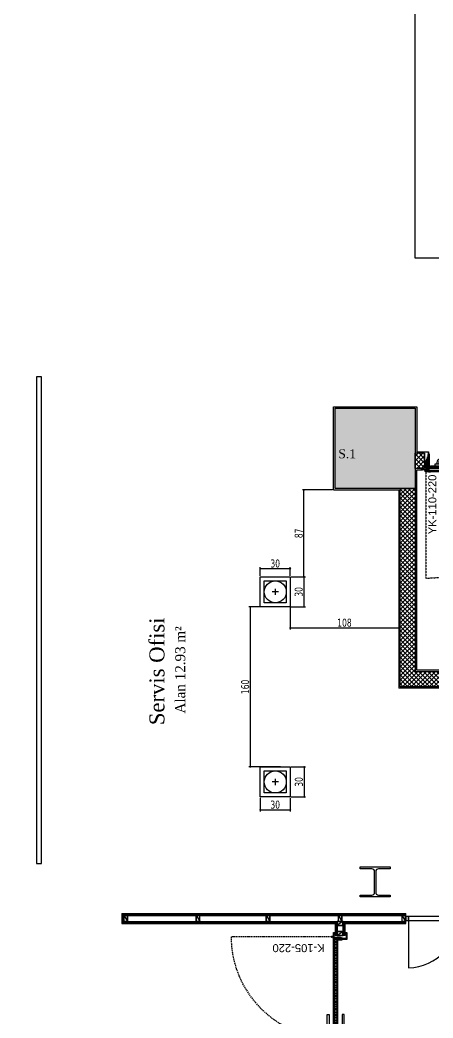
# Model space of a CAD drawing. Header units: millimetres. Extents: x -29311 to -3405, y 28913 to 42880.
# Drawn here: x -8652 to -8240, y 35342 to 36340 of the extents above; entities that cross this region are included whole.
import ezdxf
from ezdxf.enums import TextEntityAlignment as Align

# ---------------------------------------------------------------- set-up
doc = ezdxf.new("R2010")
doc.units = ezdxf.units.MM
doc.linetypes.add('HIDDEN', pattern=[0.375, 0.25, -0.125])
for name, color, linetype in [('1.2 mm sac', 7, 'Continuous'), ('A-BA', 1, 'Continuous'), ('A-CELIK', 201, 'Continuous'), ('A-DOSEME-GOR0.1', 77, 'Continuous'), ('A-DOSEME-TARAMA', 251, 'Continuous'), ('A-DUVAR', 53, 'Continuous'), ('A-DUVAR-ALCIPAN', 9, 'Continuous'), ('A-DUVAR-ALCIPAN-CELIK', 144, 'Continuous'), ('A-DUVAR-TARAMA', 251, 'Continuous'), ('A-KAPI', 214, 'Continuous'), ('A-KAPI-AHSAP', 245, 'Continuous'), ('A-KAPI-AKSESUAR', 206, 'Continuous'), ('A-KAPI-METAL', 84, 'Continuous'), ('A-KAPI-PROFIL', 206, 'Continuous'), ('A-MK-SUZGEC', 126, 'Continuous'), ('A-SIVA-ALCIPAN', 247, 'Continuous'), ('A-SIVA-IC', 97, 'Continuous'), ('A-YALITIM-ISI', 251, 'BATTING'), ('A-YAZI', 136, 'Continuous'), ('Duvar-200 cm', 7, 'Continuous'), ('level', 10, 'Continuous')]:
    doc.layers.add(name, color=color, linetype=linetype)
doc.layers.add('tarama-betonarme', color=252, linetype='Continuous', lineweight=13)
doc.layers.add('TES_SU', color=150, linetype='Continuous', lineweight=25)
doc.styles.add('Dimension Text', font='tahoma.ttf', dxfattribs={"width": 0.8})
doc.styles.get("Standard").update_dxf_attribs({"font": 'arial.ttf'})
doc.styles.add('YAZ-50', font='times.ttf', dxfattribs={"width": 0.9})
doc.linetypes.add('BATTING', pattern='A,0.00254,-2.54,[134,ltypeshp.shx,S=2.54,R=0,X=-2.54,Y=0],-5.08,[134,ltypeshp.shx,S=2.54,R=180,X=2.54,Y=0],-2.54', length=10.16254)
doc.dimstyles.new('AYG-OLCU 1 to 2', dxfattribs={"dimtxt": 4, "dimasz": 3, "dimexe": 1.5, "dimexo": 1, "dimgap": 1, "dimtad": 1, "dimdec": 0, "dimdsep": 46, "dimtxsty": 'Dimension Text', "dimblk": 'DOTSMALL', "dimcen": 0, "dimclrd": 256, "dimclre": 256, "dimclrt": 256, "dimadec": 0, "dimazin": 0, "dimtfac": 1, "dimtdec": 0, "dimtofl": 0, "dimtmove": 1, "dimatfit": 3, "dimfxl": 1, "dimarcsym": 0})

# ---------------------------------------------------------------- blocks, each defined once
blk = doc.blocks.new('KAPIYANGIN')
at = {"color": 8, "linetype": 'HIDDEN'}
blk.add_lwpolyline([(85085.65, 20208.57), (85192.35, 20208.57, 0.411438), (85086.66, 20315.27, 0.002371), (85085.65, 20315.28)], format="xyb", dxfattribs=at)
for radius in [1, 0.5, 0.4]:
    blk.add_circle((85085.12, 20208.45), radius)
at = {"linetype": 'ByBlock', "ltscale": 12}
blk.add_arc((85080.61, 20211.14), 0.0345, 188.58359, 255.41337, dxfattribs=at)
at = {"layer": '1.2 mm sac', "color": 0}
blk.add_line((85084.38, 20211.1), (85080.6, 20211.1), dxfattribs=at)
at = {"layer": 'A-DUVAR'}
for points in [[(85077.62, 20317.25), (85067.62, 20317.25)], [(85077.62, 20207.25), (85067.62, 20207.25)]]:
    blk.add_lwpolyline(points, dxfattribs=at)
at = {"layer": 'A-DUVAR-ALCIPAN', "linetype": 'ByBlock', "ltscale": 12}
for p, q in [((85081.77, 20211.3), (85081.77, 20313.6)), ((85084.77, 20211.3), (85084.77, 20315.3))]:
    blk.add_line(p, q, dxfattribs=at)
at = {"layer": 'A-KAPI-AKSESUAR', "ltscale": 12}
for points in [[(85080.42, 20301.45), (85080.42, 20307.45), (85078.42, 20307.45), (85078.42, 20301.45)], [(85080.42, 20217.45), (85080.42, 20223.45), (85078.42, 20223.45), (85078.42, 20217.45)]]:
    blk.add_lwpolyline(points, close=True, dxfattribs=at)
for points in [[(85078.42, 20305.45), (85076.82, 20305.45, 0.414214), (85073.42, 20302.05), (85073.42, 20222.85, 0.414214), (85076.82, 20219.45), (85078.42, 20219.45)], [(85078.42, 20303.45), (85076.82, 20303.45, 0.414214), (85075.42, 20302.05), (85075.42, 20222.85, 0.414214), (85076.82, 20221.45), (85078.42, 20221.45)]]:
    blk.add_lwpolyline(points, format="xyb", dxfattribs=at)
at = {"layer": 'A-KAPI-METAL'}
for p, q in [((85080.42, 20313.87), (85080.42, 20215.81)), ((85084.35, 20313.95), (85080.5, 20313.95)), ((85080.57, 20313.8), (85085.97, 20313.8)), ((85080.57, 20313.8), (85080.57, 20311.8)), ((85080.57, 20313.8), (85080.57, 20213.1)), ((85080.77, 20311.8), (85080.57, 20311.8)), ((85080.77, 20313.6), (85085.77, 20313.6)), ((85080.77, 20313.6), (85080.77, 20311.8)), ((85084.22, 20315.37), (85084.22, 20314.01)), ((85084.22, 20314.01), (85084.37, 20314.01)), ((85086.04, 20315.45), (85084.3, 20315.45)), ((85084.37, 20313.99), (85084.37, 20315.3)), ((85085.97, 20315.3), (85084.37, 20315.3)), ((85084.37, 20315.26), (85084.52, 20315.26)), ((85084.52, 20315.26), (85084.52, 20313.89)), ((85084.77, 20315.3), (85085.97, 20315.3)), ((85085.77, 20311.8), (85085.77, 20313.6)), ((85085.97, 20311.8), (85085.77, 20311.8)), ((85085.97, 20315.3), (85085.97, 20209.6)), ((85085.97, 20313.8), (85085.97, 20311.8)), ((85086.12, 20315.37), (85086.12, 20209.53)), ((85080.42, 20211.03), (85080.42, 20231.28)), ((85084.35, 20210.95), (85080.5, 20210.95)), ((85080.57, 20213.1), (85080.77, 20213.1)), ((85080.57, 20211.1), (85080.57, 20213.1)), ((85080.57, 20211.1), (85085.97, 20211.1)), ((85080.77, 20213.1), (85080.77, 20211.3)), ((85080.77, 20211.3), (85085.77, 20211.3)), ((85084.22, 20209.53), (85084.22, 20210.89)), ((85084.22, 20210.89), (85084.37, 20210.89)), ((85086.04, 20209.45), (85084.3, 20209.45)), ((85084.37, 20210.91), (85084.37, 20209.6)), ((85084.37, 20209.65), (85084.52, 20209.65)), ((85085.97, 20209.6), (85084.37, 20209.6)), ((85084.52, 20209.65), (85084.52, 20211.01)), ((85085.97, 20209.6), (85084.77, 20209.6)), ((85085.77, 20213.1), (85085.97, 20213.1)), ((85085.77, 20213.1), (85085.77, 20211.3)), ((85085.97, 20211.1), (85085.97, 20213.1))]:
    blk.add_line(p, q, dxfattribs=at)
for points in [[(85066.12, 20320.15), (85066.12, 20313.35, 0.414214), (85066.22, 20313.25), (85074.22, 20313.25), (85074.22, 20313.45), (85066.37, 20313.45, -0.414214), (85066.32, 20313.5), (85066.32, 20320, -0.414214), (85066.37, 20320.05), (85067.37, 20320.05, -0.414214), (85067.42, 20320), (85067.42, 20319.25), (85067.62, 20319.25), (85067.62, 20320.15, 0.414214), (85067.52, 20320.25), (85066.22, 20320.25, 0.414214)], [(85082.72, 20320.65, 0.414214), (85082.62, 20320.55), (85082.62, 20319.65), (85082.82, 20319.65), (85082.82, 20320.4, -0.414214), (85082.87, 20320.45), (85083.87, 20320.45, -0.414214), (85083.92, 20320.4), (85083.92, 20314.6, -0.414214), (85083.87, 20314.55), (85078.32, 20314.55, 0.414214), (85078.22, 20314.43), (85078.22, 20313.15, 0.414154), (85078.32, 20313.05), (85079.87, 20313.05), (85069.61, 20313.05), (85068.2, 20313.05), (85069.61, 20313.05), (85069.61, 20313.25), (85068.2, 20313.25, 1), (85068.2, 20312.85), (85079.9, 20312.85, 0.938583), (85079.87, 20313.25), (85078.47, 20313.25, -0.414214), (85078.42, 20313.3), (85078.42, 20314.3, -0.414214), (85078.47, 20314.35), (85084.02, 20314.35, 0.414214), (85084.12, 20314.45), (85084.12, 20320.55, 0.414214), (85084.02, 20320.65)], [(85066.12, 20204.35), (85066.12, 20211.15, -0.414214), (85066.22, 20211.25), (85074.22, 20211.25), (85074.22, 20211.05), (85066.37, 20211.05, 0.414214), (85066.32, 20211), (85066.32, 20204.5, 0.414214), (85066.37, 20204.45), (85067.37, 20204.45, 0.414214), (85067.42, 20204.5), (85067.42, 20205.25), (85067.62, 20205.25), (85067.62, 20204.35, -0.414214), (85067.52, 20204.25), (85066.22, 20204.25, -0.414214)], [(85082.72, 20204.25, -0.414214), (85082.62, 20204.35), (85082.62, 20205.25), (85082.82, 20205.25), (85082.82, 20204.5, 0.414214), (85082.87, 20204.45), (85083.87, 20204.45, 0.414214), (85083.92, 20204.5), (85083.92, 20209.9, 0.414214), (85083.87, 20209.95), (85078.42, 20209.95, -0.414214), (85078.32, 20210.08), (85078.32, 20211.35, -0.414154), (85078.42, 20211.45), (85079.87, 20211.45), (85069.61, 20211.45), (85068.2, 20211.45), (85069.61, 20211.45), (85069.61, 20211.25), (85068.2, 20211.25, -1), (85068.2, 20211.65), (85079.9, 20211.65, -0.938583), (85079.87, 20211.25), (85078.57, 20211.25, 0.414214), (85078.52, 20211.2), (85078.52, 20210.21, 0.414214), (85078.57, 20210.15), (85084.02, 20210.15, -0.414214), (85084.12, 20210.05), (85084.12, 20204.35, -0.414214), (85084.02, 20204.25)]]:
    blk.add_lwpolyline(points, format="xyb", close=True, dxfattribs=at)
for centre, radius, start, end in [((85080.5, 20313.87), 0.08, 90, 180), ((85084.3, 20315.37), 0.08, 90, 180), ((85084.33, 20314), 0.0478, 295.17194, 356.10948), ((85084.44, 20313.88), 0.0816, 267.71483, 4.03809), ((85086.04, 20315.37), 0.08, 0, 90), ((85080.5, 20211.03), 0.08, 180, 270), ((85084.3, 20209.53), 0.08, 180, 270), ((85084.33, 20210.91), 0.0478, 3.89052, 64.82806), ((85084.44, 20211.02), 0.0816, 355.96191, 92.28517), ((85086.04, 20209.53), 0.08, 270, 0)]:
    blk.add_arc(centre, radius, start, end, dxfattribs=at)
at = {"layer": 'A-KAPI-PROFIL'}
for points in [[(85068.8, 20313.61), (85068.8, 20313.51), (85070.37, 20313.51), (85071.73, 20314.29), (85074.11, 20314.29), (85074.11, 20313.59), (85074.21, 20313.59), (85074.21, 20314.39), (85071.71, 20314.39), (85070.35, 20313.61), (85068.8, 20313.61)], [(85068.8, 20210.9), (85068.8, 20211), (85070.37, 20211), (85071.73, 20210.21), (85074.11, 20210.21), (85074.11, 20210.91), (85074.21, 20210.91), (85074.21, 20210.11), (85071.71, 20210.11), (85070.35, 20210.9), (85068.8, 20210.9)]]:
    blk.add_lwpolyline(points, dxfattribs=at)
for points in [[(85075.22, 20315.61), (85072.17, 20314.51), (85071.11, 20314.51), (85071.11, 20313.51), (85072.34, 20313.51), (85075.56, 20314.66), (85083.92, 20314.66), (85083.92, 20315.61)], [(85075.22, 20208.9), (85072.17, 20210), (85071.11, 20210), (85071.11, 20211), (85072.34, 20211), (85075.56, 20209.84), (85083.92, 20209.84), (85083.92, 20208.9)]]:
    blk.add_lwpolyline(points, close=True, dxfattribs=at)
at = {"layer": 'A-KAPI-PROFIL', "color": 8}
for points in [[(85079.05, 20314.33, 0.414214), (85078.85, 20314.13), (85078.85, 20313.48, 0.414214), (85079.05, 20313.28), (85080.07, 20313.28), (85080.07, 20312.82), (85079.93, 20312.82, 1), (85079.93, 20312.62), (85080.22, 20312.62, 0.414214), (85080.32, 20312.72), (85080.32, 20313.85), (85080.32, 20314.13, 0.414214), (85080.12, 20314.33)], [(85079.05, 20211.23, 0.414214), (85078.85, 20211.03), (85078.85, 20210.38, 0.414214), (85079.05, 20210.18), (85080.12, 20210.18, 0.414214), (85080.32, 20210.38), (85080.32, 20211.78, 0.414214), (85080.22, 20211.88), (85079.93, 20211.88, 1), (85079.93, 20211.68), (85080.07, 20211.68), (85080.07, 20211.23)]]:
    blk.add_lwpolyline(points, format="xyb", close=True, dxfattribs=at)
at = {"layer": 'A-YALITIM-ISI', "linetype": 'BATTING', "ltscale": 0.001}
blk.add_line((85083.27, 20313.6), (85083.27, 20211.3), dxfattribs=at)
at = {"layer": 'DEFPOINTS', "linetype": 'ByBlock', "ltscale": 12}
for p, q in [((85067.62, 20317.25), (85082.62, 20317.25)), ((85067.62, 20207.25), (85082.62, 20207.25))]:
    blk.add_line(p, q, dxfattribs=at)
at = {"layer": 'level', "insert": (85088.92, 20210.94), "char_height": 8, "width": 57.5362, "attachment_point": 3, "rotation": 180}
blk.add_mtext('YK-110-220', dxfattribs=at)
blk = doc.blocks.new('A$C1989330F')
at = {"layer": 'A-KAPI-AKSESUAR'}
blk.add_lwpolyline([(27.5, 0), (-27.5, 0), (-27.5, -8), (27.5, -8)], close=True, dxfattribs=at)
blk.add_lwpolyline([(-125, -45), (-20, -45, 0.414214), (-10, -35), (-10, -8), (10, -8), (10, -32, -0.414214), (-23, -65), (-125, -65)], format="xyb", close=True, dxfattribs=at)
blk = doc.blocks.new('*U51')
at = {"ltscale": 12}
h = blk.add_hatch(dxfattribs=at)
h.set_pattern_fill('ANSI31', color=8, scale=5, angle=45)
h.set_pattern_definition([(90, (48.085, 20), (-15.875, 3e-15), [])])
h.paths.add_polyline_path([(1004.1, -130), (44, -130), (44, -160), (1004.1, -160)])
at = {"color": 8, "linetype": 'HIDDEN', "ltscale": 50}
blk.add_lwpolyline([(12.6, -176.2), (12.6, -1188.7, 0.417281), (1025, -165.6)], format="xyb", dxfattribs=at)
at = {"layer": 'A-KAPI-AHSAP'}
for points in [[(44, -165), (34, -165), (34, -148), (34, -148), (34, -125), (44, -125), (44, -165)], [(44, -125), (1004.1, -125)], [(1004.1, -165), (44, -165)], [(1004.1, -165), (1004.1, -125), (1014.1, -125), (1014.1, -165), (1014.1, -165), (1014.1, -165), (1004.1, -165)]]:
    blk.add_lwpolyline(points, dxfattribs=at)
blk.add_lwpolyline([(1004.1, -130), (44, -130), (44, -160), (1004.1, -160)], close=True, dxfattribs=at)
at = {"layer": 'A-KAPI-AKSESUAR'}
for radius in [10, 5, 4]:
    blk.add_circle((12, -175), radius, dxfattribs=at)
at = {"layer": 'A-KAPI-METAL'}
for points in [[(-29, -33.5), (39, -33.5, -0.414214), (40, -34.5), (40, -95.9), (38, -95.9), (38, -36, 0.414214), (37.5, -35.5), (-27.5, -35.5, 0.414214), (-28, -36), (-28, -47.5, 0.414214), (-27.5, -48), (-20, -48), (-20, -50), (-29, -50, -0.414214), (-30, -49), (-30, -34.5, -0.414214)], [(-30, -151, -0.414214), (-29, -150), (-20, -150), (-20, -152), (-27.5, -152, 0.414214), (-28, -152.5), (-28, -162.5, 0.414214), (-27.5, -163), (26.5, -163, 0.414214), (27, -162.5), (27, -105, -0.414214), (28.2, -104), (41, -104, -0.414154), (42, -105), (42, -119.5), (42, -94.8), (42, -80.7), (42, -94.8), (40, -94.8), (40, -80.7, -1), (44, -80.7), (44, -119.8, -0.934642), (40, -119.5), (40, -106.5, 0.414214), (39.5, -106), (29.5, -106, 0.414214), (29, -106.5), (29, -164, -0.414214), (28, -165), (-29, -165, -0.414214), (-30, -164)], [(1078.1, -151, 0.414214), (1077.1, -150), (1068.1, -150), (1068.1, -152), (1075.6, -152, -0.414214), (1076.1, -152.5), (1076.1, -162.5, -0.414214), (1075.6, -163), (1021.6, -163, -0.414214), (1021.1, -162.5), (1021.1, -104, 0.414214), (1019.8, -103), (1007.1, -103, 0.414154), (1006.1, -104), (1006.1, -119.5), (1006.1, -94.8), (1006.1, -80.7), (1006.1, -94.8), (1008.1, -94.8), (1008.1, -80.7, 1), (1004.1, -80.7), (1004.1, -119.8, 0.938583), (1008.1, -119.5), (1008.1, -105.5, -0.414214), (1008.6, -105), (1018.5, -105, -0.414214), (1019.1, -105.5), (1019.1, -164, 0.414214), (1020.1, -165), (1077.1, -165, 0.414214), (1078.1, -164)], [(1077.1, -33.5), (1009.1, -33.5, 0.414214), (1008.1, -34.5), (1008.1, -95.9), (1010.1, -95.9), (1010.1, -36, -0.414214), (1010.6, -35.5), (1075.6, -35.5, -0.414214), (1076.1, -36), (1076.1, -47.5, -0.414214), (1075.6, -48), (1068.1, -48), (1068.1, -50), (1077.1, -50, 0.414214), (1078.1, -49), (1078.1, -34.5, 0.414214)]]:
    blk.add_lwpolyline(points, format="xyb", close=True, dxfattribs=at)
at = {"layer": 'A-KAPI-PROFIL'}
for points in [[(16.5, -100.9), (27.5, -70.4), (27.5, -36.5), (37.5, -36.5), (37.5, -72.2), (25.9, -104.3), (25.9, -163), (16.5, -163)], [(1031.6, -100.9), (1020.6, -70.4), (1020.6, -43.8), (1010.6, -43.8), (1010.6, -72.2), (1022.2, -104.3), (1022.2, -163), (1031.6, -163)]]:
    blk.add_lwpolyline(points, close=True, dxfattribs=at)
for points in [[(36.5, -36.8), (37.5, -36.8), (37.5, -52.5), (29.6, -66.1), (29.6, -89.8), (36.6, -89.8), (36.6, -90.8), (28.6, -90.8), (28.6, -65.8), (36.5, -52.2), (36.5, -36.8)], [(1011.6, -36.8), (1010.6, -36.8), (1010.6, -52.5), (1018.5, -66.1), (1018.5, -89.8), (1011.5, -89.8), (1011.5, -90.8), (1019.5, -90.8), (1019.5, -65.8), (1011.6, -52.2), (1011.6, -36.8)]]:
    blk.add_lwpolyline(points, dxfattribs=at)
at = {"layer": 'A-KAPI-PROFIL', "color": 8}
for points in [[(39.7, -111.2, 0.414214), (37.7, -109.2), (31.3, -109.2, 0.414214), (29.3, -111.2), (29.3, -122, 0.414214), (31.3, -124), (45.3, -124, 0.414214), (46.3, -123), (46.3, -120, 1), (44.3, -120), (44.3, -121.5), (39.7, -121.5)], [(1018.8, -111.2, 0.414214), (1016.8, -109.2), (1010.4, -109.2, 0.414214), (1008.4, -111.2), (1008.4, -121.5), (1003.8, -121.5), (1003.8, -120, 1), (1001.8, -120), (1001.8, -123, 0.414214), (1002.8, -124), (1014.1, -124), (1016.8, -124, 0.414214), (1018.8, -122)]]:
    blk.add_lwpolyline(points, format="xyb", close=True, dxfattribs=at)
at = {"layer": 'DEFPOINTS', "linetype": 'ByBlock', "ltscale": 12}
for p, q in [((0, -50), (0, -150)), ((1048.1, -50), (1048.1, -125))]:
    blk.add_line(p, q, dxfattribs=at)
at = {"ltscale": 12, "xscale": -1, "rotation": 180}
blk.add_blockref('A$C1989330F', (916, -125), dxfattribs=at)
at = {"ltscale": 12}
blk.add_blockref('A$C1989330F', (916, -165), dxfattribs=at)
blk = doc.blocks.new('40 60')
at = {"layer": 'A-DUVAR-ALCIPAN-CELIK'}
for points in [[(82132.16, 6001.66), (82132.16, 6007.66), (82128.16, 6007.66), (82128.16, 6001.66)], [(82132.01, 6001.81), (82132.01, 6007.51), (82128.31, 6007.51), (82128.31, 6001.81)]]:
    blk.add_lwpolyline(points, close=True, dxfattribs=at)
blk.add_lwpolyline([(82128.31, 6007.51), (82132.01, 6001.81)], dxfattribs=at)
blk = doc.blocks.new('süzgeç')
at = {"layer": 'A-MK-SUZGEC'}
for points in [[(85730.95, 14926.1), (85760.95, 14926.1), (85760.95, 14896.1), (85730.95, 14896.1)], [(85734.95, 14922.1), (85756.95, 14922.1), (85756.95, 14900.1), (85734.95, 14900.1)]]:
    blk.add_lwpolyline(points, close=True, dxfattribs=at)
for points in [[(85749.06, 14911.1), (85742.84, 14911.1)], [(85745.95, 14914.21), (85745.95, 14907.99)]]:
    blk.add_lwpolyline(points, dxfattribs=at)
blk.add_circle((85745.95, 14911.1), 11, dxfattribs=at)
blk = doc.blocks.new('_DotSmall')
at = {"color": 0, "linetype": 'ByBlock', "const_width": 0.5}
blk.add_lwpolyline([(-0.0625, 0, 1), (0.0625, 0, 1)], format="xyb", close=True, dxfattribs=at)
blk = doc.blocks.new('*D143')
at = {"layer": 'DEFPOINTS', "color": 0, "transparency": 16777216}
for p in [(-8422.26, 35752.76), (-8382.44, 35752.76), (-8382.44, 35592.76)]:
    blk.add_point(p, dxfattribs=at)
at = {"layer": 'TES_SU', "lineweight": -2, "transparency": 16777216}
for p, q in [((-8392.26, 35752.76), (-8423.76, 35752.76)), ((-8422.26, 35592.76), (-8422.26, 35752.76)), ((-8392.26, 35592.76), (-8423.76, 35592.76))]:
    blk.add_line(p, q, dxfattribs=at)
at = {"layer": 'TES_SU', "lineweight": -2, "transparency": 16777216, "xscale": 3, "yscale": 3, "zscale": 3}
for p, rotation in [((-8422.26, 35752.76), 90), ((-8422.26, 35592.76), 270)]:
    blk.add_blockref('_DotSmall', p, dxfattribs=dict(at, rotation=rotation))
at = {"layer": 'TES_SU', "transparency": 16777216, "insert": (-8427.43, 35672.76), "char_height": 8, "attachment_point": 5, "rotation": 90, "style": 'Dimension Text'}
blk.add_mtext('160', dxfattribs=at)
blk = doc.blocks.new('*D144')
at = {"layer": 'DEFPOINTS', "color": 0, "transparency": 16777216}
for p in [(-8382.44, 35592.76), (-8382.44, 35562.76), (-8368.6, 35562.76)]:
    blk.add_point(p, dxfattribs=at)
at = {"layer": 'TES_SU', "lineweight": -2, "transparency": 16777216}
for p, q in [((-8381.44, 35592.76), (-8367.1, 35592.76)), ((-8368.6, 35592.76), (-8368.6, 35562.76)), ((-8381.44, 35562.76), (-8367.1, 35562.76))]:
    blk.add_line(p, q, dxfattribs=at)
at = {"layer": 'TES_SU', "lineweight": -2, "transparency": 16777216, "xscale": 3, "yscale": 3, "zscale": 3}
for p, rotation in [((-8368.6, 35592.76), 90), ((-8368.6, 35562.76), 270)]:
    blk.add_blockref('_DotSmall', p, dxfattribs=dict(at, rotation=rotation))
at = {"layer": 'TES_SU', "transparency": 16777216, "insert": (-8373.77, 35577.76), "char_height": 8, "attachment_point": 5, "rotation": 90, "style": 'Dimension Text'}
blk.add_mtext('30', dxfattribs=at)
blk = doc.blocks.new('*D145')
at = {"layer": 'DEFPOINTS', "color": 0, "transparency": 16777216}
for p in [(-8382.44, 35782.76), (-8382.44, 35752.76), (-8368.79, 35752.76)]:
    blk.add_point(p, dxfattribs=at)
at = {"layer": 'TES_SU', "lineweight": -2, "transparency": 16777216}
for p, q in [((-8381.44, 35782.76), (-8367.29, 35782.76)), ((-8368.79, 35782.76), (-8368.79, 35752.76)), ((-8381.44, 35752.76), (-8367.29, 35752.76))]:
    blk.add_line(p, q, dxfattribs=at)
at = {"layer": 'TES_SU', "lineweight": -2, "transparency": 16777216, "xscale": 3, "yscale": 3, "zscale": 3}
for p, rotation in [((-8368.79, 35782.76), 90), ((-8368.79, 35752.76), 270)]:
    blk.add_blockref('_DotSmall', p, dxfattribs=dict(at, rotation=rotation))
at = {"layer": 'TES_SU', "transparency": 16777216, "insert": (-8373.96, 35767.76), "char_height": 8, "attachment_point": 5, "rotation": 90, "style": 'Dimension Text'}
blk.add_mtext('30', dxfattribs=at)
blk = doc.blocks.new('*D146')
at = {"layer": 'DEFPOINTS', "color": 0, "transparency": 16777216}
for p in [(-8382.44, 35782.76), (-8274.14, 35770.6), (-8274.14, 35731.68)]:
    blk.add_point(p, dxfattribs=at)
at = {"layer": 'TES_SU', "lineweight": -2, "transparency": 16777216}
for p, q in [((-8382.44, 35761.68), (-8382.44, 35730.18)), ((-8274.14, 35761.68), (-8274.14, 35730.18)), ((-8382.44, 35731.68), (-8274.14, 35731.68))]:
    blk.add_line(p, q, dxfattribs=at)
at = {"layer": 'TES_SU', "lineweight": -2, "transparency": 16777216, "xscale": 3, "yscale": 3, "zscale": 3, "rotation": 180}
blk.add_blockref('_DotSmall', (-8382.44, 35731.68), dxfattribs=at)
at = {"layer": 'TES_SU', "lineweight": -2, "transparency": 16777216, "xscale": 3, "yscale": 3, "zscale": 3}
blk.add_blockref('_DotSmall', (-8274.14, 35731.68), dxfattribs=at)
at = {"layer": 'TES_SU', "transparency": 16777216, "insert": (-8328.29, 35736.87), "char_height": 8, "attachment_point": 5, "style": 'Dimension Text'}
blk.add_mtext('108', dxfattribs=at)
blk = doc.blocks.new('*D147')
at = {"layer": 'DEFPOINTS', "color": 0, "transparency": 16777216}
for p in [(-8412.44, 35790.89), (-8412.44, 35782.76), (-8382.44, 35782.76)]:
    blk.add_point(p, dxfattribs=at)
at = {"layer": 'TES_SU', "lineweight": -2, "transparency": 16777216}
for p, q in [((-8412.44, 35783.76), (-8412.44, 35792.39)), ((-8382.44, 35790.89), (-8412.44, 35790.89)), ((-8382.44, 35783.76), (-8382.44, 35792.39))]:
    blk.add_line(p, q, dxfattribs=at)
at = {"layer": 'TES_SU', "lineweight": -2, "transparency": 16777216, "xscale": 3, "yscale": 3, "zscale": 3, "rotation": 180}
blk.add_blockref('_DotSmall', (-8412.44, 35790.89), dxfattribs=at)
at = {"layer": 'TES_SU', "lineweight": -2, "transparency": 16777216, "xscale": 3, "yscale": 3, "zscale": 3}
blk.add_blockref('_DotSmall', (-8382.44, 35790.89), dxfattribs=at)
at = {"layer": 'TES_SU', "transparency": 16777216, "insert": (-8397.44, 35796.06), "char_height": 8, "attachment_point": 5, "style": 'Dimension Text'}
blk.add_mtext('30', dxfattribs=at)
blk = doc.blocks.new('*D148')
at = {"layer": 'DEFPOINTS', "color": 0, "transparency": 16777216}
for p in [(-8368.79, 35869.76), (-8339.14, 35869.76), (-8382.44, 35782.76)]:
    blk.add_point(p, dxfattribs=at)
at = {"layer": 'TES_SU', "lineweight": -2, "transparency": 16777216}
for p, q in [((-8340.14, 35869.76), (-8370.29, 35869.76)), ((-8368.79, 35782.76), (-8368.79, 35869.76)), ((-8381.44, 35782.76), (-8367.29, 35782.76))]:
    blk.add_line(p, q, dxfattribs=at)
at = {"layer": 'TES_SU', "lineweight": -2, "transparency": 16777216, "xscale": 3, "yscale": 3, "zscale": 3}
for p, rotation in [((-8368.79, 35869.76), 90), ((-8368.79, 35782.76), 270)]:
    blk.add_blockref('_DotSmall', p, dxfattribs=dict(at, rotation=rotation))
at = {"layer": 'TES_SU', "transparency": 16777216, "insert": (-8373.98, 35826.26), "char_height": 8, "attachment_point": 5, "rotation": 90, "style": 'Dimension Text'}
blk.add_mtext('87', dxfattribs=at)
blk = doc.blocks.new('*D149')
at = {"layer": 'DEFPOINTS', "color": 0, "transparency": 16777216}
for p in [(-8412.44, 35562.76), (-8382.44, 35562.76), (-8382.44, 35549.79)]:
    blk.add_point(p, dxfattribs=at)
at = {"layer": 'TES_SU', "lineweight": -2, "transparency": 16777216}
for p, q in [((-8412.44, 35561.76), (-8412.44, 35548.29)), ((-8382.44, 35561.76), (-8382.44, 35548.29)), ((-8412.44, 35549.79), (-8382.44, 35549.79))]:
    blk.add_line(p, q, dxfattribs=at)
at = {"layer": 'TES_SU', "lineweight": -2, "transparency": 16777216, "xscale": 3, "yscale": 3, "zscale": 3, "rotation": 180}
blk.add_blockref('_DotSmall', (-8412.44, 35549.79), dxfattribs=at)
at = {"layer": 'TES_SU', "lineweight": -2, "transparency": 16777216, "xscale": 3, "yscale": 3, "zscale": 3}
blk.add_blockref('_DotSmall', (-8382.44, 35549.79), dxfattribs=at)
at = {"layer": 'TES_SU', "transparency": 16777216, "insert": (-8397.44, 35554.96), "char_height": 8, "attachment_point": 5, "style": 'Dimension Text'}
blk.add_mtext('30', dxfattribs=at)

msp = doc.modelspace()

# ---------------------------------------------------------------- hatches: boundary and pattern name
at = {"layer": 'A-DOSEME-TARAMA'}
h = msp.add_hatch(dxfattribs=at)
h.set_pattern_fill('NET', color=256, angle=45)
h.set_pattern_definition([(45, (-91941.1405, 20254.128), (-2.24506403, 2.24506403), []), (135, (-91941.1405, 20254.128), (-2.24506403, -2.24506403), [])])
h.paths.add_polyline_path([(-8257.64, 35891.26), (-8248.24, 35891.26), (-8248.24, 35906.26), (-8257.64, 35906.26)])
at = {"layer": 'A-DUVAR-TARAMA'}
h = msp.add_hatch(dxfattribs=at)
h.set_pattern_fill('ANSI37', color=256, scale=25, style=0)
h.set_pattern_definition([(45, (-57572.9662, 54447.043), (-2.2097087, 2.2097087), []), (135, (-57572.9662, 54447.043), (-2.2097087, -2.2097087), [])])
h.paths.add_polyline_path([(-8014.41, 35769.69), (-8029.41, 35769.69), (-8029.41, 35687.94), (-8257.64, 35687.94), (-8257.64, 35871.26), (-8272.64, 35871.26), (-8272.64, 35672.94), (-8277.64, 35672.94), (-8029.41, 35672.94), (-8029.41, 35630.39), (-8014.41, 35630.39)])
h.paths.add_polyline_path([(-8014.41, 35630.39), (-8029.41, 35630.39), (-8029.41, 35551.26), (-8014.41, 35551.26)])
at = {"layer": 'tarama-betonarme'}
h = msp.add_hatch(dxfattribs=at)
h.set_pattern_fill('ANSI35', color=256, scale=25, style=0)
h.set_pattern_definition([(45, (-57572.966, 50245.5134), (-4.4194174, 4.4194174), []), (45, (-57568.547, 50245.5134), (-4.4194174, 4.4194174), [7.8125, -1.5625, 0, -1.5625])])
edge = h.paths.add_edge_path()
edge.add_line((-9087.64, 35951.26), (-9087.64, 35871.26))
edge.add_line((-9087.64, 35871.26), (-9167.64, 35871.26))
edge.add_line((-9167.64, 35871.26), (-9167.64, 35951.26))
h.paths.add_polyline_path([(-8337.64, 35951.26), (-8257.64, 35951.26), (-8257.64, 35871.26), (-8337.64, 35871.26)])

# ---------------------------------------------------------------- linework, layer by layer
at = {"layer": 'A-BA'}
msp.add_lwpolyline([(-8337.64, 35951.26), (-8257.64, 35951.26), (-8257.64, 35871.26), (-8337.64, 35871.26)], close=True, dxfattribs=at)
msp.add_lwpolyline([(-8337.64, 35951.26), (-8257.64, 35951.26), (-8257.64, 35871.26), (-8337.64, 35871.26)], close=True, dxfattribs=at)
at = {"layer": 'A-CELIK'}
msp.add_lwpolyline([(-8282.64, 35464.66), (-8282.64, 35462.76), (-8297.64, 35462.76), (-8312.64, 35462.76), (-8312.64, 35464.66), (-8300.89, 35464.66, 0.414214), (-8298.19, 35467.36), (-8298.19, 35477.76), (-8298.19, 35488.16, 0.414214), (-8300.89, 35490.86), (-8312.64, 35490.86), (-8312.64, 35492.76), (-8297.64, 35492.76), (-8282.64, 35492.76), (-8282.64, 35490.86), (-8294.39, 35490.86, 0.414214), (-8297.09, 35488.16), (-8297.09, 35477.76), (-8297.09, 35467.36, 0.414214), (-8294.39, 35464.66)], format="xyb", close=True, dxfattribs=at)
at = {"layer": 'A-DOSEME-GOR0.1'}
for p, q in [((-8257.64, 36101.26), (-8257.64, 36366.26)), ((-6616.14, 36101.26), (-8257.64, 36101.26))]:
    msp.add_line(p, q, dxfattribs=at)
at = {"layer": 'A-DUVAR'}
for p, q in [((-8257.64, 35891.26), (-8257.64, 35906.26)), ((-8248.24, 35906.26), (-8257.64, 35906.26)), ((-8248.24, 35891.26), (-8257.64, 35891.26)), ((-8272.64, 35672.94), (-8272.64, 35871.26)), ((-8272.64, 35871.26), (-8257.64, 35871.26)), ((-8257.64, 35871.26), (-8257.64, 35687.94)), ((-8029.41, 35687.94), (-8257.64, 35687.94)), ((-8029.41, 35672.94), (-8272.64, 35672.94))]:
    msp.add_line(p, q, dxfattribs=at)
msp.add_lwpolyline([(-8248.24, 35906.26), (-8248.24, 35891.26)], dxfattribs=at)
at = {"layer": 'A-DUVAR-ALCIPAN'}
for p, q in [((-8549.99, 35445.51), (-8267.13, 35445.51)), ((-8549.99, 35445.51), (-8549.99, 35437.01)), ((-8548.74, 35445.51), (-8548.74, 35437.01)), ((-8548.74, 35444.26), (-8267.13, 35444.26)), ((-8549.99, 35437.01), (-8335.62, 35437.01)), ((-8548.74, 35438.26), (-8335.62, 35438.26)), ((-8336.87, 35437.01), (-8336.87, 35424.17)), ((-8335.62, 35438.26), (-8335.62, 35424.17)), ((-8329.62, 35438.26), (-8267.13, 35438.26)), ((-8329.62, 35424.17), (-8329.62, 35438.26)), ((-8329.62, 35437.01), (-8267.13, 35437.01)), ((-8328.37, 35424.17), (-8328.37, 35437.01))]:
    msp.add_line(p, q, dxfattribs=at)
at = {"layer": 'A-KAPI-AHSAP'}
msp.add_line((-8264.22, 35439.19), (-8264.22, 35391.71), dxfattribs=at)
for points in [[(-8264.22, 35443.34), (-8267.13, 35443.34), (-8267.13, 35439.19), (-8264.22, 35439.19)], [(-8264.22, 35439.19), (-8162.97, 35439.19), (-8162.97, 35443.34), (-8264.22, 35443.34)]]:
    msp.add_lwpolyline(points, close=True, dxfattribs=at)
msp.add_arc((-8266.22, 35443.34), 51.63, 272.22706, 2.81789, dxfattribs=at)
at = {"layer": 'A-SIVA-ALCIPAN'}
for p, q in [((-8550.74, 35446.26), (-8550.74, 35436.26)), ((-8550.74, 35446.26), (-8267.13, 35446.26)), ((-8267.13, 35436.26), (-8267.13, 35446.26)), ((-8550.74, 35436.26), (-8337.62, 35436.26)), ((-8337.62, 35436.26), (-8337.62, 35424.17)), ((-8327.62, 35436.26), (-8267.13, 35436.26)), ((-8327.62, 35424.17), (-8327.62, 35436.26))]:
    msp.add_line(p, q, dxfattribs=at)
msp.add_lwpolyline([(-8327.62, 35424.17), (-8337.62, 35424.17)], dxfattribs=at)
at = {"layer": 'A-SIVA-IC'}
for points in [[(-8339.14, 35869.76), (-8339.14, 35952.76), (-8256.14, 35952.76), (-8256.14, 35907.77), (-8248.24, 35907.77)], [(-8030.91, 35769.69), (-8030.91, 35689.44), (-8256.14, 35689.44), (-8256.14, 35869.76), (-8256.14, 35869.76), (-8256.14, 35889.76), (-8250.24, 35889.76)], [(-8339.14, 35869.76), (-8274.14, 35869.76), (-8274.14, 35671.44)], [(-8155.91, 35445.89), (-8155.91, 35542.22), (-8030.91, 35542.22), (-8030.91, 35671.44), (-8274.14, 35671.44)]]:
    msp.add_lwpolyline(points, dxfattribs=at)
at = {"layer": 'Duvar-200 cm'}
msp.add_lwpolyline([(-8630.74, 35982.76), (-8635.74, 35982.76), (-8635.74, 35496.26), (-8630.74, 35496.26)], close=True, dxfattribs=at)

# ---------------------------------------------------------------- block references
at = {"layer": 'A-DUVAR-ALCIPAN-CELIK'}
for p in [(-90676.9, 29436.61), (-90604.86, 29436.61), (-90534.82, 29436.61), (-90462.78, 29436.61), (-90399.29, 29436.61)]:
    msp.add_blockref('40 60', p, dxfattribs=at)
at = {"layer": 'A-DUVAR-ALCIPAN-CELIK', "rotation": 270}
for p in [(-14337.28, 117566.43), (-14337.28, 117556.33)]:
    msp.add_blockref('40 60', p, dxfattribs=at)
at = {"layer": 'A-KAPI', "rotation": 270}
msp.add_blockref('KAPIYANGIN', (-28455.49, 120973.89), dxfattribs=at)
at = {"layer": 'A-KAPI-AHSAP', "xscale": 0.1, "yscale": 0.1, "zscale": 0.1, "rotation": 270}
msp.add_blockref('*U51', (-8322.62, 35424.17), dxfattribs=at)
at = {"layer": 'A-MK-SUZGEC'}
for p in [(-94143.39, 20856.67), (-94143.39, 20666.67)]:
    msp.add_blockref('süzgeç', p, dxfattribs=at)

# ---------------------------------------------------------------- texts
at = {"layer": 'A-YAZI', "color": 7, "style": 'YAZ-50'}
msp.add_text('S.1', height=9, dxfattribs=at).set_placement((-8325.61, 35901.31), align=Align.CENTER)
at = {"layer": 'A-YAZI', "style": 'YAZ-50'}
for s, height, p in [('Servis Ofisi', 15, (-8508.13, 35688.32)), ('Alan 12.93 m²', 10, (-8487.33, 35689.73))]:
    msp.add_text(s, height=height, rotation=90, dxfattribs=at).set_placement(p, align=Align.CENTER)
at = {"layer": 'level', "insert": (-8400.18, 35407.55), "char_height": 8, "width": 13.9869, "attachment_point": 3, "rotation": 180}
msp.add_mtext('K-105-220', dxfattribs=at)

# ---------------------------------------------------------------- dimensions: what is measured, and where the dimension line sits
at = {"layer": 'TES_SU'}
for base, p1, p2, picture, middle in [((-8368.79, 35869.76), (-8382.44, 35782.76), (-8339.14, 35869.76), '*D148', (-8373.98, 35826.26)), ((-8368.79, 35752.76), (-8382.44, 35782.76), (-8382.44, 35752.76), '*D145', (-8373.96, 35767.76)), ((-8422.26, 35752.76), (-8382.44, 35592.76), (-8382.44, 35752.76), '*D143', (-8427.43, 35672.76)), ((-8368.6, 35562.76), (-8382.44, 35592.76), (-8382.44, 35562.76), '*D144', (-8373.77, 35577.76))]:
    dim = msp.add_linear_dim(base=base, p1=p1, p2=p2, angle=90, dimstyle='AYG-OLCU 1 to 2', override={"dimtxt": 8, "dimfxl": 30, "dimfxlon": 1}, dxfattribs=at)
    dim.commit()
    dim.dimension.update_dxf_attribs({"geometry": picture, "text_midpoint": middle})
for base, p1, p2, picture, middle in [((-8412.44, 35790.89), (-8382.44, 35782.76), (-8412.44, 35782.76), '*D147', (-8397.44, 35796.06)), ((-8274.14, 35731.68), (-8382.44, 35782.76), (-8274.14, 35770.6), '*D146', (-8328.29, 35736.87)), ((-8382.44, 35549.79), (-8412.44, 35562.76), (-8382.44, 35562.76), '*D149', (-8397.44, 35554.96))]:
    dim = msp.add_linear_dim(base=base, p1=p1, p2=p2, dimstyle='AYG-OLCU 1 to 2', override={"dimtxt": 8, "dimfxl": 30, "dimfxlon": 1}, dxfattribs=at)
    dim.commit()
    dim.dimension.update_dxf_attribs({"geometry": picture, "text_midpoint": middle})

doc.saveas('drawing.dxf')
